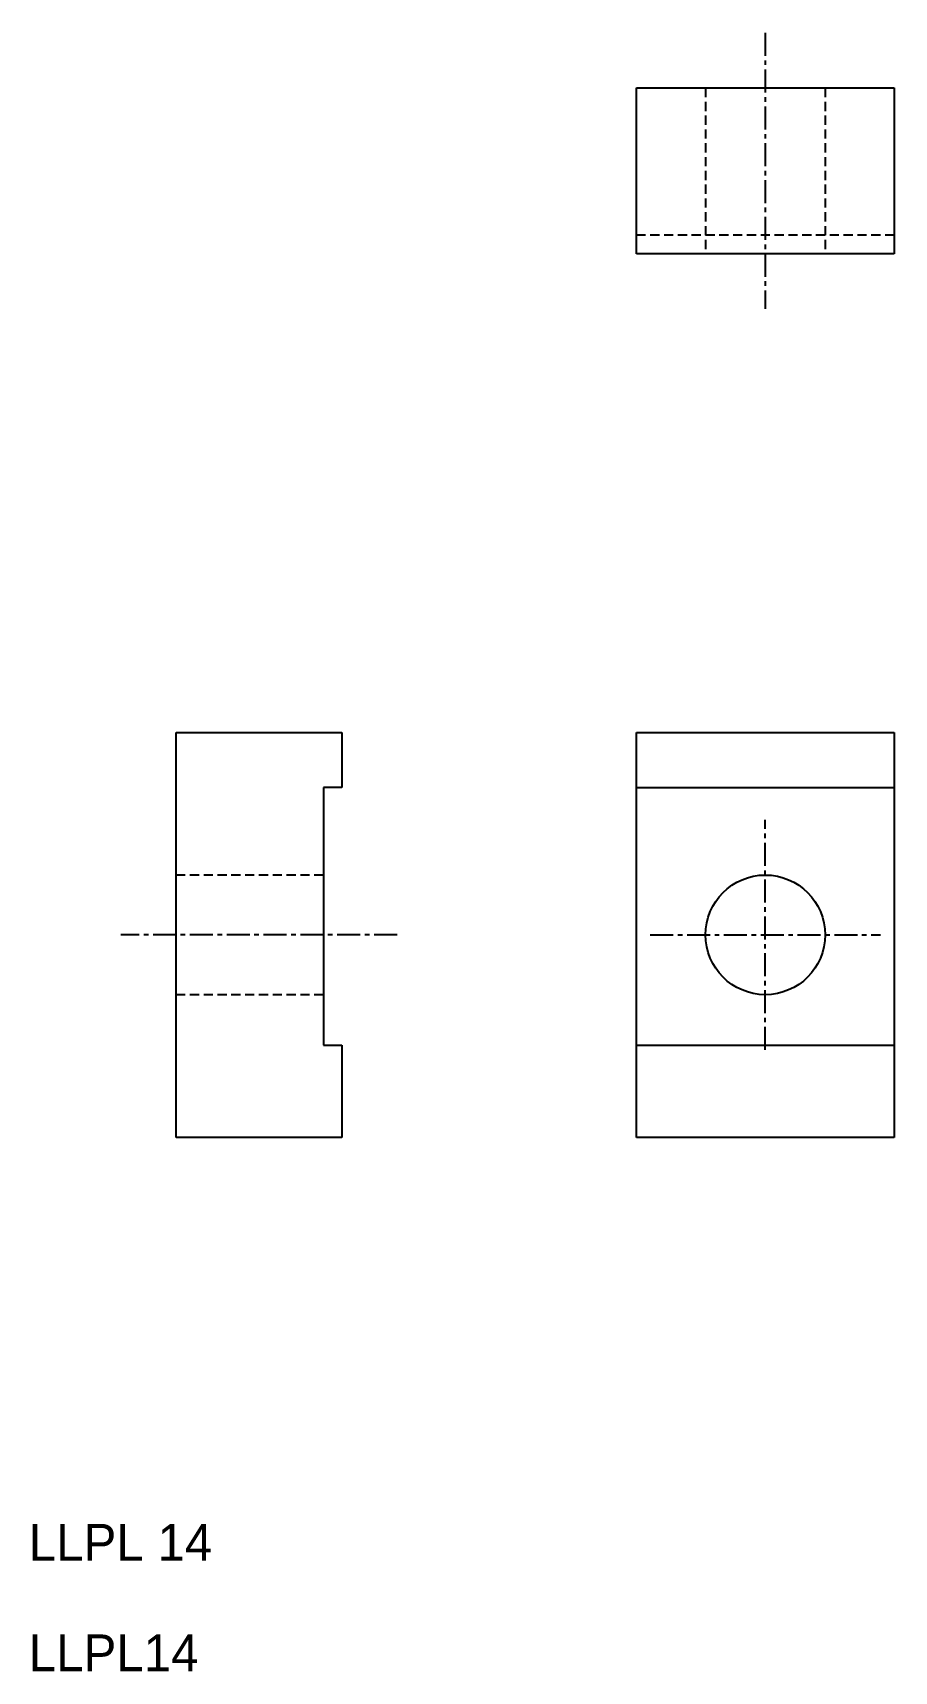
# Model space of a CAD drawing. Extents: x 10.2 to 57, y 10 to 99.
import ezdxf

# ---------------------------------------------------------------- set-up
doc = ezdxf.new("R2010")
doc.units = 0
doc.linetypes.add('CENTER', pattern=[2, 1.25, -0.25, 0.25, -0.25])
doc.linetypes.add('DASHED', pattern=[0.75, 0.5, -0.25])
doc.layers.get('0').update_dxf_attribs({"linetype": 'CONTINUOUS'})
doc.layers.add('CENTER', color=1, linetype='CENTER')

msp = doc.modelspace()

# ---------------------------------------------------------------- linework, layer by layer
at = {"color": 7, "linetype": 'CONTINUOUS'}
for p, q in [((43, 96), (57, 96)), ((43, 87), (43, 96)), ((57, 96), (57, 87)), ((57, 87), (43, 87)), ((18, 39), (18, 61)), ((18, 61), (27, 61)), ((27, 61), (27, 58)), ((43, 39), (43, 61)), ((43, 61), (57, 61)), ((57, 61), (57, 39)), ((26, 58), (26, 44)), ((27, 58), (26, 58)), ((43, 58), (57, 58)), ((26, 44), (27, 44)), ((27, 44), (27, 39)), ((43, 44), (57, 44)), ((27, 39), (18, 39)), ((57, 39), (43, 39))]:
    msp.add_line(p, q, dxfattribs=at)
at = {"color": 3, "linetype": 'DASHED'}
for p, q in [((46.75, 96), (46.75, 87)), ((53.25, 96), (53.25, 87)), ((57, 88), (43, 88)), ((26, 53.25), (18, 53.25)), ((26, 46.75), (18, 46.75))]:
    msp.add_line(p, q, dxfattribs=at)
at = {"color": 7, "linetype": 'CONTINUOUS'}
msp.add_circle((50, 50), 3.25, dxfattribs=at)
at = {"layer": 'CENTER', "color": 1, "linetype": 'CENTER'}
for p, q in [((50, 99), (50, 84)), ((50, 43.75), (50, 56.25)), ((30, 50), (15, 50)), ((43.75, 50), (56.25, 50))]:
    msp.add_line(p, q, dxfattribs=at)

# ---------------------------------------------------------------- texts
at = {"color": 7, "linetype": 'CONTINUOUS'}
for s, p in [('LLPL 14', (10, 16)), ('LLPL14', (10, 10))]:
    msp.add_text(s, height=2, dxfattribs=at).set_placement(p)

doc.saveas('drawing.dxf')
